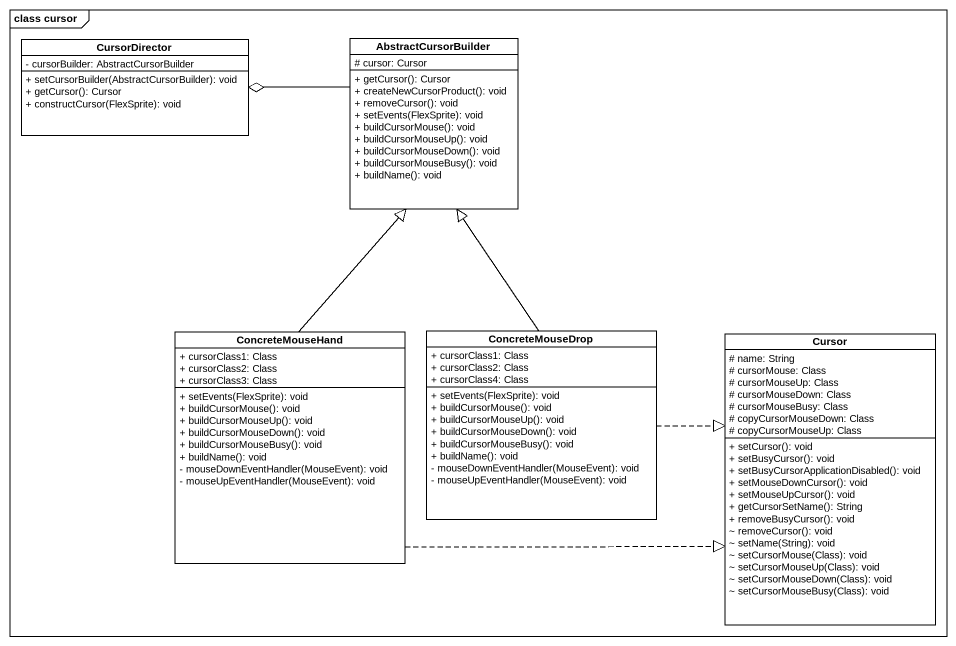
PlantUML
@startuml
mainframe class cursor
hide circle
hide empty members
skinparam classAttributeIconSize 0
class CursorDirector {
  - cursorBuilder: AbstractCursorBuilder
  + setCursorBuilder(AbstractCursorBuilder): void
  + getCursor(): Cursor
  + constructCursor(FlexSprite): void
}
class AbstractCursorBuilder {
  # cursor: Cursor
  + getCursor(): Cursor
  + createNewCursorProduct(): void
  + removeCursor(): void
  + setEvents(FlexSprite): void
  + buildCursorMouse(): void
  + buildCursorMouseUp(): void
  + buildCursorMouseDown(): void
  + buildCursorMouseBusy(): void
  + buildName(): void
}
class ConcreteMouseHand {
  + cursorClass1: Class
  + cursorClass2: Class
  + cursorClass3: Class
  + setEvents(FlexSprite): void
  + buildCursorMouse(): void
  + buildCursorMouseUp(): void
  + buildCursorMouseDown(): void
  + buildCursorMouseBusy(): void
  + buildName(): void
  - mouseDownEventHandler(MouseEvent): void
  - mouseUpEventHandler(MouseEvent): void
}
class ConcreteMouseDrop {
  + cursorClass1: Class
  + cursorClass2: Class
  + cursorClass4: Class
  + setEvents(FlexSprite): void
  + buildCursorMouse(): void
  + buildCursorMouseUp(): void
  + buildCursorMouseDown(): void
  + buildCursorMouseBusy(): void
  + buildName(): void
  - mouseDownEventHandler(MouseEvent): void
  - mouseUpEventHandler(MouseEvent): void
}
class Cursor {
  # name: String
  # cursorMouse: Class
  # cursorMouseUp: Class
  # cursorMouseDown: Class
  # cursorMouseBusy: Class
  # copyCursorMouseDown: Class
  # copyCursorMouseUp: Class
  + setCursor(): void
  + setBusyCursor(): void
  + setBusyCursorApplicationDisabled(): void
  + setMouseDownCursor(): void
  + setMouseUpCursor(): void
  + getCursorSetName(): String
  + removeBusyCursor(): void
  ~ removeCursor(): void
  ~ setName(String): void
  ~ setCursorMouse(Class): void
  ~ setCursorMouseUp(Class): void
  ~ setCursorMouseDown(Class): void
  ~ setCursorMouseBusy(Class): void
}
AbstractCursorBuilder -left-o CursorDirector
ConcreteMouseHand -up-|> AbstractCursorBuilder
ConcreteMouseHand .right.|> Cursor
ConcreteMouseDrop -up-|> AbstractCursorBuilder
ConcreteMouseDrop .right.|> Cursor
@enduml
